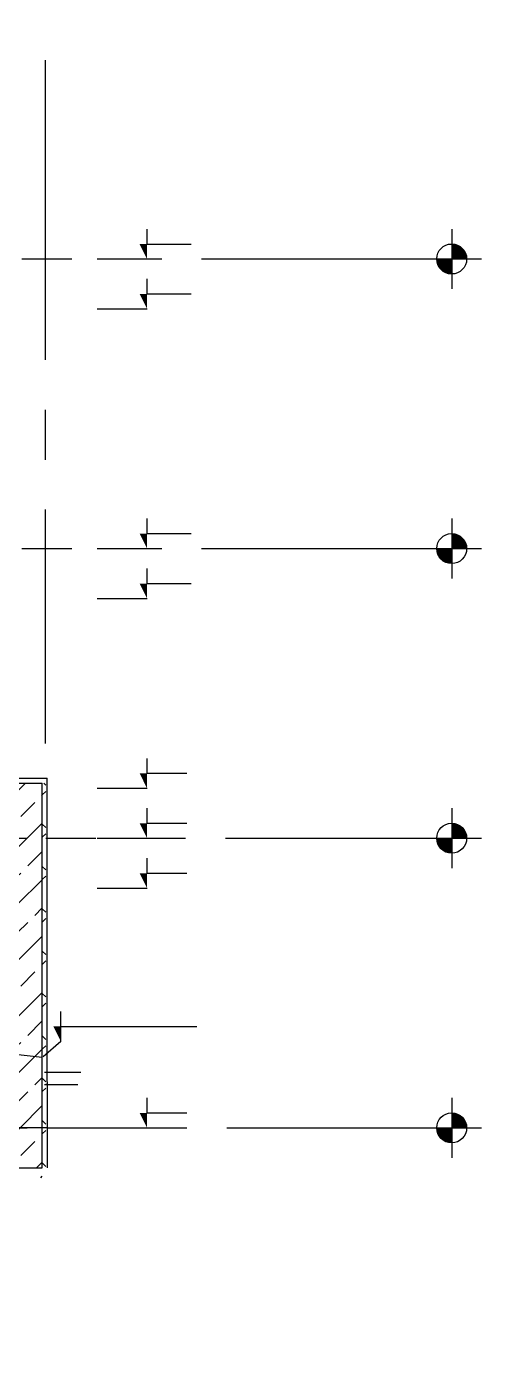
# Model space of a CAD drawing. Header units: metres. Extents: x -220 to 294, y -29 to 18.
# Drawn here: x -190.339 to -189.199, y -1.4 to 1.907 of the extents above; entities that cross this region are included whole.
import ezdxf

# ---------------------------------------------------------------- set-up
doc = ezdxf.new("R2010")
doc.units = ezdxf.units.M
doc.header["$MEASUREMENT"] = 0
for name, pattern in [('CENTER2', [1.125, 0.75, -0.125, 0.125, -0.125]), ('DASHED2', [0.375, 0.25, -0.125]), ('DASHED4', [0.1875, 0.125, -0.0625])]:
    doc.linetypes.add(name, pattern=pattern)
for name, color, linetype in [('Cizgi', 7, 'Continuous'), ('Kesit_Kot', 7, 'Continuous'), ('Rota', 7, 'Continuous'), ('Standart', 7, 'Continuous'), ('Tarama', 7, 'Continuous')]:
    doc.layers.add(name, color=color, linetype=linetype)

msp = doc.modelspace()

# ---------------------------------------------------------------- hatches: boundary and pattern name
at = {"layer": 'Kesit_Kot', "linetype": 'Continuous', "lineweight": -3}
for points in [[(-190.0365, 1.325), (-190.0552, 1.3625), (-190.0365, 1.3625)], [(-190.0365, 1.2), (-190.0552, 1.2375), (-190.0365, 1.2375)], [(-190.0365, 0.6), (-190.0552, 0.6375), (-190.0365, 0.6375)], [(-190.0365, 0.475), (-190.0552, 0.5125), (-190.0365, 0.5125)], [(-190.0365, 0), (-190.0552, 0.0375), (-190.0365, 0.0375)], [(-190.0365, -0.125), (-190.0552, -0.0875), (-190.0365, -0.0875)], [(-190.0365, -0.25), (-190.0552, -0.2125), (-190.0365, -0.2125)], [(-190.2524, -0.6336), (-190.2711, -0.5961), (-190.2524, -0.5961)], [(-190.0365, -0.85), (-190.0552, -0.8125), (-190.0365, -0.8125)]]:
    msp.add_hatch(color=216, dxfattribs=at).paths.add_polyline_path(points)
at = {"layer": 'Standart', "linetype": 'Continuous', "lineweight": -3}
for points in [[(-189.236, 1.325), (-189.2363, 1.3292), (-189.237, 1.3333), (-189.2381, 1.3374), (-189.2398, 1.3413), (-189.2418, 1.345), (-189.2442, 1.3484), (-189.247, 1.3515), (-189.2502, 1.3543), (-189.2536, 1.3568), (-189.2573, 1.3588), (-189.2612, 1.3604), (-189.2652, 1.3616), (-189.2693, 1.3623), (-189.2735, 1.3625), (-189.2735, 1.325)], [(-189.311, 1.325), (-189.3108, 1.3208), (-189.3101, 1.3167), (-189.3089, 1.3126), (-189.3073, 1.3087), (-189.3053, 1.305), (-189.3029, 1.3016), (-189.3001, 1.2985), (-189.2969, 1.2957), (-189.2935, 1.2932), (-189.2898, 1.2912), (-189.2859, 1.2896), (-189.2819, 1.2884), (-189.2777, 1.2877), (-189.2735, 1.2875), (-189.2735, 1.325)], [(-189.236, 0.6), (-189.2363, 0.6042), (-189.237, 0.6083), (-189.2381, 0.6124), (-189.2398, 0.6163), (-189.2418, 0.62), (-189.2442, 0.6234), (-189.247, 0.6265), (-189.2502, 0.6293), (-189.2536, 0.6318), (-189.2573, 0.6338), (-189.2612, 0.6354), (-189.2652, 0.6366), (-189.2693, 0.6373), (-189.2735, 0.6375), (-189.2735, 0.6)], [(-189.311, 0.6), (-189.3108, 0.5958), (-189.3101, 0.5917), (-189.3089, 0.5876), (-189.3073, 0.5837), (-189.3053, 0.58), (-189.3029, 0.5766), (-189.3001, 0.5735), (-189.2969, 0.5707), (-189.2935, 0.5682), (-189.2898, 0.5662), (-189.2859, 0.5646), (-189.2819, 0.5634), (-189.2777, 0.5627), (-189.2735, 0.5625), (-189.2735, 0.6)], [(-189.236, -0.125), (-189.2363, -0.1208), (-189.237, -0.1167), (-189.2381, -0.1126), (-189.2398, -0.1087), (-189.2418, -0.105), (-189.2442, -0.1016), (-189.247, -0.0985), (-189.2502, -0.0957), (-189.2536, -0.0932), (-189.2573, -0.0912), (-189.2612, -0.0896), (-189.2652, -0.0884), (-189.2693, -0.0877), (-189.2735, -0.0875), (-189.2735, -0.125)], [(-189.311, -0.125), (-189.3108, -0.1292), (-189.3101, -0.1333), (-189.3089, -0.1374), (-189.3073, -0.1413), (-189.3053, -0.145), (-189.3029, -0.1484), (-189.3001, -0.1515), (-189.2969, -0.1543), (-189.2935, -0.1568), (-189.2898, -0.1588), (-189.2859, -0.1604), (-189.2819, -0.1616), (-189.2777, -0.1623), (-189.2735, -0.1625), (-189.2735, -0.125)], [(-189.236, -0.85), (-189.2363, -0.8458), (-189.237, -0.8417), (-189.2381, -0.8376), (-189.2398, -0.8337), (-189.2418, -0.83), (-189.2442, -0.8266), (-189.247, -0.8235), (-189.2502, -0.8207), (-189.2536, -0.8182), (-189.2573, -0.8162), (-189.2612, -0.8146), (-189.2652, -0.8134), (-189.2693, -0.8127), (-189.2735, -0.8125), (-189.2735, -0.85)], [(-189.311, -0.85), (-189.3108, -0.8542), (-189.3101, -0.8583), (-189.3089, -0.8624), (-189.3073, -0.8663), (-189.3053, -0.87), (-189.3029, -0.8734), (-189.3001, -0.8765), (-189.2969, -0.8793), (-189.2935, -0.8818), (-189.2898, -0.8838), (-189.2859, -0.8854), (-189.2819, -0.8866), (-189.2777, -0.8873), (-189.2735, -0.8875), (-189.2735, -0.85)]]:
    msp.add_hatch(color=216, dxfattribs=at).paths.add_polyline_path(points)
at = {"layer": 'Tarama', "linetype": 'Continuous', "lineweight": -3}
h = msp.add_hatch(dxfattribs=at)
h.set_pattern_fill('ANSI33', color=58, scale=0.4, style=0)
h.paths.add_polyline_path([(-190.299, -0.85), (-190.3615, -0.85), (-190.3615, 0.0125), (-190.299, 0.0125)])
h = msp.add_hatch(dxfattribs=at)
h.set_pattern_fill('ANSI37', color=163, scale=0.6, style=0)
h.paths.add_polyline_path([(-190.2903, -0.95), (-190.299, -0.95), (-190.299, 0.0125), (-190.2904, 0.0125)])
h = msp.add_hatch(dxfattribs=at)
h.set_pattern_fill('AR-SAND', color=203, scale=0.05, style=0)
h.set_pattern_definition([(37.5, (0, 0), (-0.003149668, 0.09634119), [0, -0.076, 0, -0.085, 0, -0.08125]), (7.5, (0, 0), (0.088488835, 0.1411073), [0, -0.041, 0, -0.0685, 0, -0.02625]), (-32.5, (-0.0615, 0), (0.155707093, 0.000282953), [0, -0.025, 0, -0.09, 0, -0.1175]), (-42.5, (-0.0615, 0), (0.15030633, 0.04388378), [0, -0.0125, 0, -0.059, 0, -0.0675])])
h.paths.add_polyline_path([(-190.2865, -0.95), (-190.2903, -0.95), (-190.2904, 0.0125), (-190.2865, 0.0125)])
h = msp.add_hatch(dxfattribs=at)
h.set_pattern_fill('ANSI33', color=58, scale=0.4, style=0)
h.paths.add_polyline_path([(-195.0745, -0.85), (-195.0745, -1.025), (-193.187, -1.025), (-193.187, -1.4), (-192.512, -1.4), (-192.512, -1.025), (-191.4123, -1.025), (-191.4123, -0.95), (-190.3495, -0.95), (-190.299, -0.95), (-190.299, -0.85), (-192.5795, -0.85), (-192.5745, -1.225), (-193.1245, -1.225), (-193.1245, -0.85)])
h = msp.add_hatch(dxfattribs=at)
h.set_pattern_fill('ANSI31', color=58, style=0)
h.paths.add_polyline_path([(-191.4123, -0.95), (-191.4123, -0.975), (-190.299, -0.975), (-190.299, -0.95)])

# ---------------------------------------------------------------- linework, layer by layer
at = {"layer": 'Cizgi', "color": 73, "linetype": 'DASHED4', "lineweight": -3}
for points in [[(-191.0248, 1.325), (-189.5365, 1.325)], [(-191.0248, 0.6), (-189.5365, 0.6)], [(-194.962, -0.125), (-190.2902, -0.125)], [(-190.2902, -0.125), (-189.5365, -0.125)], [(-194.962, -0.85), (-190.2865, -0.85)], [(-190.2865, -0.85), (-189.5365, -0.85)]]:
    msp.add_lwpolyline(points, dxfattribs=at)
at = {"layer": 'Cizgi', "color": 241, "linetype": 'Continuous', "lineweight": -3}
for points in [[(-190.374, 0.025), (-190.2973, 0.025)], [(-190.2973, 0.025), (-190.292, 0.025)], [(-190.292, 0.025), (-190.2865, 0.025)], [(-190.2865, -0.5184), (-190.2865, 0.025)], [(-190.2862, -0.95), (-190.2865, -0.5184)], [(-190.2865, -0.6725), (-190.2862, -0.672)], [(-190.2865, -0.6754), (-190.2865, -0.6725)], [(-190.2865, -0.85), (-190.299, -0.85)]]:
    msp.add_lwpolyline(points, dxfattribs=at)
at = {"layer": 'Cizgi', "color": 7, "linetype": 'Continuous', "lineweight": -3}
for points in [[(-190.3615, 0.0125), (-190.299, 0.0125)], [(-190.299, -0.6736), (-190.299, 0.0125)], [(-190.299, -0.85), (-190.299, -0.6736)], [(-190.299, -0.85), (-190.3615, -0.85)]]:
    msp.add_lwpolyline(points, dxfattribs=at)
at = {"layer": 'Kesit_Kot', "color": 216, "linetype": 'Continuous', "lineweight": -3}
for points in [[(-190.0365, 1.3625), (-190.0365, 1.4)], [(-190.0365, 1.3625), (-189.926, 1.3625)], [(-190.1615, 1.325), (-190.0365, 1.325)], [(-190.0365, 1.2375), (-190.0365, 1.275)], [(-190.0365, 1.2375), (-189.926, 1.2375)], [(-190.1615, 1.2), (-190.0365, 1.2)], [(-190.0365, 0.6375), (-190.0365, 0.675)], [(-190.0365, 0.6375), (-189.926, 0.6375)], [(-190.1615, 0.6), (-190.0365, 0.6)], [(-190.0365, 0.5125), (-190.0365, 0.55)], [(-190.0365, 0.5125), (-189.926, 0.5125)], [(-190.1615, 0.475), (-190.0365, 0.475)], [(-190.0365, 0.0375), (-190.0365, 0.075)], [(-190.0365, 0.0375), (-189.9369, 0.0375)], [(-190.1615, 0), (-190.0365, 0)], [(-190.0365, -0.0875), (-190.0365, -0.05)], [(-190.0365, -0.0875), (-189.9369, -0.0875)], [(-190.1615, -0.125), (-190.0365, -0.125)], [(-190.0365, -0.2125), (-190.0365, -0.175)], [(-190.0365, -0.2125), (-189.9369, -0.2125)], [(-190.1615, -0.25), (-190.0365, -0.25)], [(-190.2524, -0.5961), (-190.2524, -0.5586)], [(-190.2524, -0.5961), (-189.9118, -0.5961)], [(-190.2524, -0.6336), (-190.2524, -0.5961)], [(-190.2524, -0.6336), (-190.2965, -0.6725)], [(-190.0365, -0.8125), (-190.0365, -0.775)], [(-190.0365, -0.8125), (-189.9369, -0.8125)], [(-190.1615, -0.85), (-190.0365, -0.85)]]:
    msp.add_lwpolyline(points, dxfattribs=at)
at = {"layer": 'Rota', "color": 95, "linetype": 'DASHED2', "lineweight": -3}
msp.add_lwpolyline([(-190.299, -0.6736), (-191.4123, -0.55)], dxfattribs=at)
at = {"layer": 'Rota', "color": 7, "linetype": 'Continuous', "lineweight": -3}
for points in [[(-190.299, -0.85), (-192.5745, -0.85)], [(-190.299, -0.95), (-190.299, -0.85)], [(-191.4123, -0.95), (-190.299, -0.95)]]:
    msp.add_lwpolyline(points, dxfattribs=at)
at = {"layer": 'Standart', "color": 251, "linetype": 'CENTER2', "lineweight": -3}
msp.add_lwpolyline([(-190.292, 5.1976), (-190.292, 0.1125)], dxfattribs=at)
at = {"layer": 'Standart', "color": 216, "linetype": 'Continuous', "lineweight": -3}
for points in [[(-189.2735, 1.4), (-189.2735, 1.25)], [(-189.7865, 1.325), (-189.3485, 1.325)], [(-189.3485, 1.325), (-189.1985, 1.325)], [(-189.2735, 0.675), (-189.2735, 0.525)], [(-189.7865, 0.6), (-189.3485, 0.6)], [(-189.3485, 0.6), (-189.1985, 0.6)], [(-189.2735, -0.05), (-189.2735, -0.2)], [(-189.7865, -0.125), (-189.3485, -0.125)], [(-189.3485, -0.125), (-189.1985, -0.125)], [(-189.2735, -0.775), (-189.2735, -0.925)], [(-189.7865, -0.85), (-189.3485, -0.85)], [(-189.3485, -0.85), (-189.1985, -0.85)]]:
    msp.add_lwpolyline(points, dxfattribs=at)
at = {"layer": 'Standart', "color": 98, "linetype": 'Continuous', "lineweight": -3}
for points in [[(-190.2024, -0.711), (-190.2936, -0.711)], [(-190.2098, -0.7427), (-190.2936, -0.7427)]]:
    msp.add_lwpolyline(points, dxfattribs=at)
at = {"layer": 'Standart', "color": 216, "linetype": 'Continuous', "lineweight": -3}
for centre in [(-189.2735, 1.325), (-189.2735, 0.6), (-189.2735, -0.125), (-189.2735, -0.85)]:
    msp.add_circle(centre, 0.0375, dxfattribs=at)

doc.saveas('drawing.dxf')
